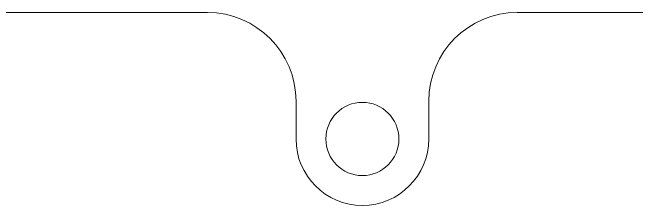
# Model space of a CAD drawing. Header units: millimetres. Extents: x 5 to 292, y 3 to 208.
# Drawn here: x 27.34 to 41.45, y 117.47 to 121.82 of the extents above; entities that cross this region are included whole.
import ezdxf

# ---------------------------------------------------------------- set-up
doc = ezdxf.new("R2010")
doc.units = ezdxf.units.MM

msp = doc.modelspace()

# ---------------------------------------------------------------- linework, layer by layer
at = {"color": 7, "linetype": 'Continuous', "lineweight": 15}
for p, q in [((31.7529, 121.8171), (20.5529, 121.8171)), ((89.2529, 121.8171), (38.7529, 121.8171)), ((33.7529, 118.9671), (33.7529, 119.8171)), ((36.7529, 119.8171), (36.7529, 118.9671))]:
    msp.add_line(p, q, dxfattribs=at)
msp.add_circle((35.2529, 118.9671), 0.8252, dxfattribs=at)
for centre, radius, start, end in [((31.7529, 119.8171), 2, 0, 90), ((38.7529, 119.8171), 2, 90, 180), ((35.2529, 118.9671), 1.5, 180, 0)]:
    msp.add_arc(centre, radius, start, end, dxfattribs=at)

doc.saveas('drawing.dxf')
